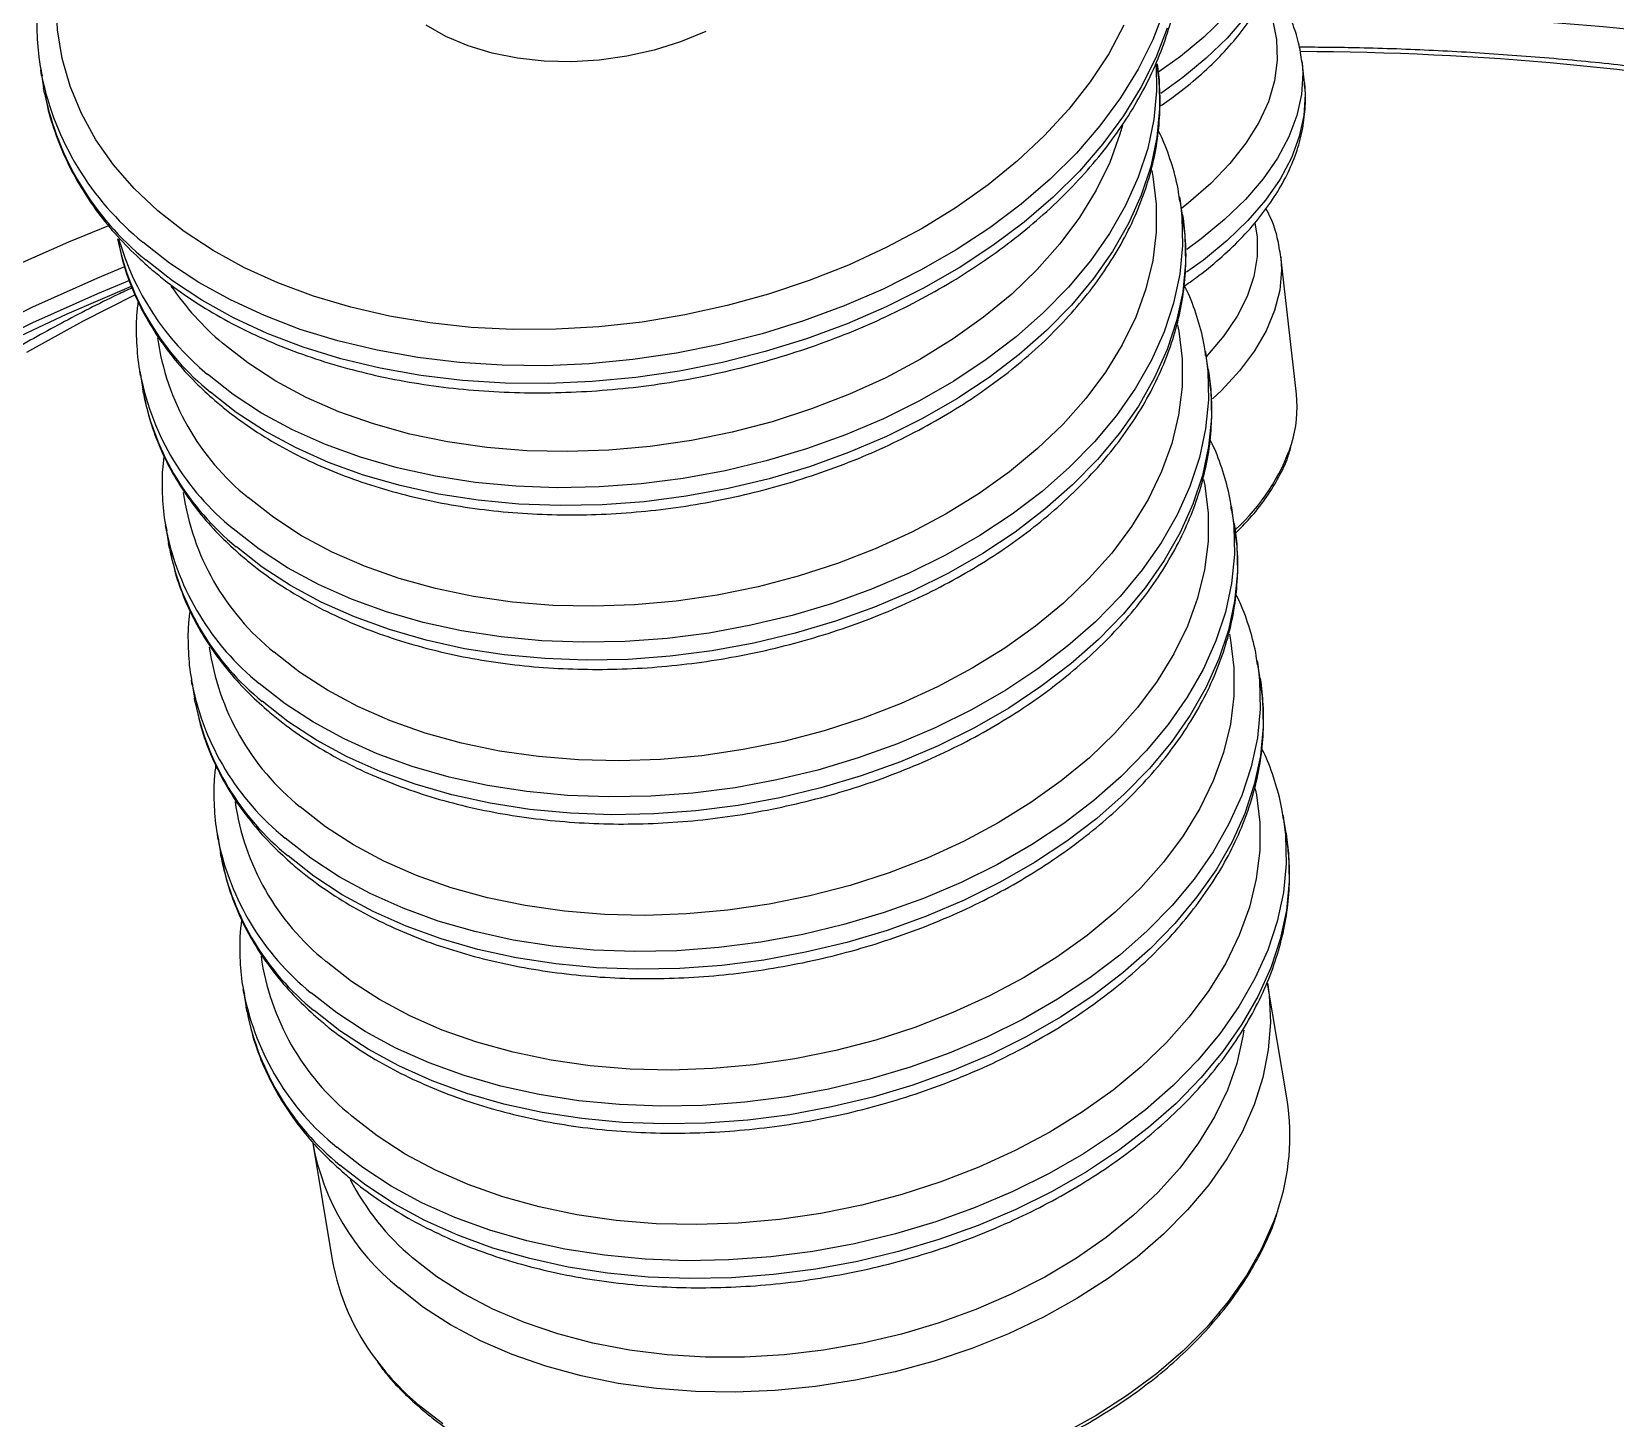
# Model space of a CAD drawing. Header units: millimetres. Extents: x 0 to 6631, y 0 to 4689.
# Drawn here: x 4432.2 to 4597, y 2154 to 2298.3 of the extents above; entities that cross this region are included whole.
import ezdxf

# ---------------------------------------------------------------- set-up
doc = ezdxf.new("R2010")
doc.units = ezdxf.units.MM
doc.header["$LTSCALE"] = 13
doc.layers.add('几何体', color=7, linetype='Continuous')

msp = doc.modelspace()

# ---------------------------------------------------------------- linework, layer by layer
at = {"layer": '几何体'}
for p, q in [((4564.65, 2293), (4564.4, 2295.19)), ((4433.12, 2294.35), (4433.43, 2292.49)), ((4433.22, 2293.77), (4433.12, 2294.35)), ((4433.53, 2291.91), (4433.43, 2292.49)), ((4551.96, 2279.26), (4551.65, 2281.11)), ((4551.65, 2281.11), (4551.71, 2280.72)), ((4551.96, 2279.26), (4552.02, 2278.87)), ((4563.82, 2260.58), (4562.19, 2274.92)), ((4554.65, 2263.16), (4554.34, 2265.02)), ((4554.34, 2265.02), (4554.4, 2264.63)), ((4554.65, 2263.16), (4554.72, 2262.78)), ((4443.43, 2262.99), (4443.74, 2261.13)), ((4443.51, 2262.51), (4443.43, 2262.99)), ((4443.82, 2260.65), (4443.74, 2261.13)), ((4557.35, 2247.07), (4557.04, 2248.93)), ((4557.04, 2248.93), (4557.1, 2248.54)), ((4446.12, 2246.9), (4446.43, 2245.04)), ((4446.21, 2246.42), (4446.12, 2246.9)), ((4557.35, 2247.07), (4557.41, 2246.68)), ((4446.52, 2244.56), (4446.43, 2245.04)), ((4560.04, 2230.98), (4559.73, 2232.84)), ((4559.73, 2232.84), (4559.79, 2232.45)), ((4448.81, 2230.81), (4449.13, 2228.95)), ((4448.9, 2230.32), (4448.81, 2230.81)), ((4560.04, 2230.98), (4560.1, 2230.59)), ((4449.21, 2228.47), (4449.13, 2228.95)), ((4562.74, 2214.89), (4562.43, 2216.74)), ((4562.43, 2216.74), (4562.49, 2216.36)), ((4451.51, 2214.71), (4451.82, 2212.86)), ((4451.6, 2214.23), (4451.51, 2214.71)), ((4562.74, 2214.89), (4562.8, 2214.5)), ((4451.91, 2212.38), (4451.82, 2212.86)), ((4562.84, 2187.11), (4560.8, 2199.26)), ((4560.8, 2199.26), (4560.83, 2199.08)), ((4454.2, 2198.62), (4454.52, 2196.77)), ((4454.29, 2198.14), (4454.2, 2198.62)), ((4454.6, 2196.28), (4454.52, 2196.77)), ((4461.43, 2182.62), (4463.47, 2170.47))]:
    msp.add_line(p, q, dxfattribs=at)
at = {"layer": '几何体', "flags": 128}
for points in [[(4445.31, 2279.67), (4442.86, 2281.99), (4440.71, 2284.46), (4438.87, 2287.07), (4437.36, 2289.8), (4436.19, 2292.63), (4435.36, 2295.54), (4434.88, 2298.52), (4434.74, 2301.55), (4434.96, 2304.6), (4435.53, 2307.67), (4436.45, 2310.73), (4437.71, 2313.77), (4439.3, 2316.76), (4441.21, 2319.68), (4443.44, 2322.52), (4445.97, 2325.27), (4448.77, 2327.89), (4451.85, 2330.39), (4455.17, 2332.73), (4458.71, 2334.92), (4462.46, 2336.92), (4464.36, 2337.84)], [(4562.25, 2314.15), (4562.32, 2312.97), (4562.19, 2310.78), (4561.71, 2308.57), (4560.88, 2306.36), (4559.7, 2304.16), (4558.19, 2301.98), (4556.35, 2299.84), (4554.19, 2297.75), (4551.74, 2295.73), (4549.51, 2294.14)], [(4562.49, 2311.99), (4562.57, 2310.78), (4562.44, 2308.59), (4561.96, 2306.38), (4561.13, 2304.17), (4559.95, 2301.96), (4558.44, 2299.79), (4556.6, 2297.65), (4554.44, 2295.56), (4551.98, 2293.54), (4549.69, 2291.9)], [(4560.45, 2301.83), (4560.55, 2301.63), (4561.33, 2299.59), (4561.75, 2297.5), (4561.82, 2295.36), (4561.54, 2293.2), (4560.9, 2291.03), (4559.9, 2288.86), (4558.57, 2286.71), (4556.9, 2284.59), (4554.91, 2282.52), (4552.6, 2280.51), (4551.85, 2279.91)], [(4550.06, 2300.56), (4548.88, 2297.46), (4547.36, 2294.41), (4545.52, 2291.42), (4543.37, 2288.5), (4540.92, 2285.67), (4538.18, 2282.95), (4535.17, 2280.36), (4531.91, 2277.91), (4528.42, 2275.61), (4524.71, 2273.48), (4520.81, 2271.53), (4516.74, 2269.77), (4512.53, 2268.21), (4508.2, 2266.87), (4503.78, 2265.75), (4499.29, 2264.85), (4494.75, 2264.18), (4490.2, 2263.74), (4485.66, 2263.55), (4481.16, 2263.59), (4476.72, 2263.87), (4472.38, 2264.39), (4468.15, 2265.15), (4464.06, 2266.13), (4460.14, 2267.33), (4456.4, 2268.76), (4452.87, 2270.39), (4449.58, 2272.21), (4446.53, 2274.23), (4443.75, 2276.42)], [(4550.37, 2298.7), (4549.19, 2295.61), (4547.67, 2292.56), (4545.83, 2289.56), (4543.68, 2286.64), (4541.23, 2283.81), (4538.49, 2281.1), (4535.48, 2278.5), (4532.22, 2276.05), (4528.73, 2273.75), (4525.02, 2271.62), (4521.12, 2269.67), (4517.06, 2267.91), (4512.84, 2266.36), (4508.51, 2265.01), (4504.09, 2263.89), (4499.6, 2262.99), (4495.06, 2262.32), (4490.51, 2261.89), (4485.97, 2261.69), (4481.47, 2261.74), (4477.04, 2262.02), (4472.69, 2262.54), (4468.46, 2263.29), (4464.37, 2264.27), (4460.45, 2265.48), (4456.71, 2266.9), (4453.18, 2268.53), (4449.89, 2270.36), (4446.84, 2272.37), (4444.06, 2274.57)], [(4545.87, 2298.99), (4544.28, 2296.01), (4542.36, 2293.08), (4540.13, 2290.24), (4537.61, 2287.5), (4534.8, 2284.87), (4531.73, 2282.37), (4528.41, 2280.03), (4524.87, 2277.84), (4521.12, 2275.84), (4517.19, 2274.02), (4513.1, 2272.4), (4508.88, 2270.99), (4504.56, 2269.8), (4500.16, 2268.83), (4495.71, 2268.09), (4491.23, 2267.6), (4486.76, 2267.34), (4482.31, 2267.32), (4477.93, 2267.54), (4473.63, 2268), (4469.44, 2268.7), (4465.39, 2269.63), (4461.51, 2270.78), (4457.81, 2272.16), (4454.32, 2273.75), (4451.06, 2275.54), (4448.05, 2277.52), (4445.31, 2279.67), (4445.31, 2279.67)], [(4502.35, 2298.34), (4499.73, 2297.27), (4496.98, 2296.41), (4494.14, 2295.77), (4491.26, 2295.36), (4488.37, 2295.18), (4485.52, 2295.25), (4482.75, 2295.55), (4480.1, 2296.09), (4477.6, 2296.85), (4475.3, 2297.83), (4473.23, 2299.01)], [(4549.23, 2294.87), (4549.27, 2292.16), (4548.98, 2289.16), (4548.34, 2286.16), (4547.35, 2283.17), (4546.03, 2280.21), (4544.36, 2277.3), (4542.38, 2274.46), (4540.09, 2271.72), (4537.51, 2269.07), (4534.65, 2266.56), (4531.53, 2264.18), (4528.17, 2261.95), (4524.6, 2259.9), (4520.84, 2258.03), (4516.9, 2256.36), (4512.82, 2254.89), (4508.63, 2253.64), (4504.35, 2252.61), (4500, 2251.81), (4495.62, 2251.25), (4491.24, 2250.92), (4486.88, 2250.84), (4482.57, 2251), (4478.34, 2251.4), (4474.22, 2252.04), (4470.23, 2252.91), (4466.4, 2254.01), (4462.76, 2255.34), (4459.32, 2256.87), (4456.12, 2258.61), (4453.16, 2260.54), (4450.48, 2262.65)], [(4549.33, 2294.96), (4549.52, 2293.28), (4549.58, 2290.3), (4549.29, 2287.31), (4548.65, 2284.3), (4547.66, 2281.31), (4546.34, 2278.35), (4544.68, 2275.44), (4542.69, 2272.61), (4540.4, 2269.86), (4537.82, 2267.22), (4534.96, 2264.7), (4531.84, 2262.32), (4528.49, 2260.1), (4524.91, 2258.05), (4521.15, 2256.18), (4517.21, 2254.5), (4513.14, 2253.03), (4508.94, 2251.78), (4504.66, 2250.75), (4500.31, 2249.95), (4495.94, 2249.39), (4491.55, 2249.07), (4487.19, 2248.98), (4482.88, 2249.14), (4478.65, 2249.54), (4474.53, 2250.18), (4470.54, 2251.06), (4466.72, 2252.16), (4463.07, 2253.48), (4459.64, 2255.02), (4456.43, 2256.75), (4453.48, 2258.68), (4450.79, 2260.79)], [(4564.41, 2295.15), (4564.48, 2293.98), (4564.35, 2291.79), (4563.87, 2289.58), (4563.04, 2287.37), (4561.86, 2285.16), (4560.35, 2282.99), (4558.51, 2280.85), (4556.35, 2278.76), (4553.9, 2276.74), (4552.4, 2275.65)], [(4564.65, 2293), (4564.73, 2291.79), (4564.6, 2289.6), (4564.12, 2287.39), (4563.29, 2285.18), (4562.11, 2282.97), (4560.6, 2280.79), (4558.76, 2278.66), (4556.6, 2276.57), (4554.14, 2274.55), (4552.37, 2273.27)], [(4545.72, 2288.59), (4545.45, 2287.64), (4544.39, 2284.71), (4542.99, 2281.81), (4541.25, 2278.98), (4539.2, 2276.22), (4536.84, 2273.56), (4534.19, 2271.01), (4531.26, 2268.6), (4528.09, 2266.33), (4524.69, 2264.23), (4521.08, 2262.3), (4517.29, 2260.57), (4513.35, 2259.04), (4509.27, 2257.72), (4505.1, 2256.63), (4500.85, 2255.76), (4496.56, 2255.13), (4492.25, 2254.74), (4487.96, 2254.6), (4483.71, 2254.69), (4479.54, 2255.03), (4475.47, 2255.62), (4471.53, 2256.43), (4467.75, 2257.48), (4464.15, 2258.76), (4460.75, 2260.25), (4457.59, 2261.94), (4454.68, 2263.83), (4452.04, 2265.9)], [(4548.76, 2283.87), (4548.88, 2283.25), (4549.23, 2280.36), (4549.23, 2277.44), (4548.86, 2274.49), (4548.15, 2271.54), (4547.09, 2268.61), (4545.68, 2265.72), (4543.95, 2262.89), (4541.89, 2260.13), (4539.53, 2257.47), (4536.88, 2254.92), (4533.96, 2252.51), (4530.79, 2250.24), (4527.38, 2248.14), (4523.78, 2246.21), (4519.99, 2244.48), (4516.04, 2242.95), (4511.97, 2241.63), (4507.79, 2240.53), (4503.54, 2239.67), (4499.25, 2239.04), (4494.94, 2238.65), (4490.65, 2238.5), (4486.41, 2238.6), (4482.24, 2238.94), (4478.17, 2239.52), (4474.22, 2240.34), (4470.44, 2241.39), (4466.84, 2242.67), (4463.45, 2244.15), (4460.28, 2245.85), (4457.37, 2247.74), (4454.73, 2249.81)], [(4551.71, 2280.72), (4551.9, 2279.04), (4551.97, 2276.07), (4551.68, 2273.07), (4551.04, 2270.07), (4550.05, 2267.08), (4548.72, 2264.12), (4547.06, 2261.21), (4545.08, 2258.37), (4542.79, 2255.62), (4540.2, 2252.98), (4537.34, 2250.46), (4534.23, 2248.09), (4530.87, 2245.86), (4527.3, 2243.81), (4523.53, 2241.94), (4519.6, 2240.27), (4515.52, 2238.8), (4511.33, 2237.54), (4507.04, 2236.52), (4502.7, 2235.72), (4498.32, 2235.15), (4493.94, 2234.83), (4489.58, 2234.75), (4485.27, 2234.91), (4481.04, 2235.31), (4476.92, 2235.95), (4472.93, 2236.82), (4469.1, 2237.92), (4465.46, 2239.24), (4462.02, 2240.78), (4458.81, 2242.52), (4455.86, 2244.45), (4453.17, 2246.56)], [(4440.19, 2278.12), (4436.02, 2276.4), (4429.11, 2273.35)], [(4552.02, 2278.87), (4552.22, 2277.18), (4552.28, 2274.21), (4551.99, 2271.21), (4551.35, 2268.21), (4550.36, 2265.22), (4549.03, 2262.26), (4547.37, 2259.35), (4545.39, 2256.52), (4543.1, 2253.77), (4540.51, 2251.13), (4537.65, 2248.61), (4534.54, 2246.23), (4531.18, 2244.01), (4527.61, 2241.95), (4523.84, 2240.08), (4519.91, 2238.41), (4515.83, 2236.94), (4511.64, 2235.69), (4507.35, 2234.66), (4503.01, 2233.86), (4498.63, 2233.3), (4494.25, 2232.97), (4489.89, 2232.89), (4485.58, 2233.05), (4481.35, 2233.45), (4477.23, 2234.09), (4473.24, 2234.96), (4469.41, 2236.07), (4465.77, 2237.39), (4462.33, 2238.92), (4459.12, 2240.66), (4456.17, 2242.59), (4453.49, 2244.7)], [(4559.5, 2278.38), (4559.72, 2276.95), (4559.74, 2274.91), (4559.4, 2272.84), (4558.7, 2270.76), (4557.66, 2268.69), (4556.28, 2266.64), (4554.58, 2264.64), (4554.43, 2264.48)], [(4562.19, 2274.87), (4562.27, 2273.49), (4562.08, 2271.4), (4561.55, 2269.29), (4560.67, 2267.17), (4559.45, 2265.08), (4557.89, 2263.01), (4556.02, 2260.98), (4555.09, 2260.1)], [(4441.86, 2273.85), (4439.05, 2272.67), (4432.28, 2269.64), (4425.73, 2266.46)], [(4442.35, 2272.42), (4439.05, 2271.03), (4432.28, 2268.01), (4425.73, 2264.82)], [(4442.53, 2271.78), (4435.84, 2268.9), (4429.21, 2265.79)], [(4442.9, 2270.9), (4437.49, 2268.15), (4431.65, 2264.92)], [(4551.45, 2267.78), (4551.58, 2267.15), (4551.93, 2264.27), (4551.92, 2261.35), (4551.56, 2258.4), (4550.84, 2255.45), (4549.78, 2252.52), (4548.38, 2249.63), (4546.64, 2246.8), (4544.59, 2244.04), (4542.22, 2241.38), (4539.57, 2238.83), (4536.65, 2236.42), (4533.48, 2234.15), (4530.08, 2232.05), (4526.47, 2230.12), (4522.68, 2228.39), (4518.74, 2226.86), (4514.66, 2225.54), (4510.48, 2224.44), (4506.24, 2223.58), (4501.95, 2222.95), (4497.64, 2222.56), (4493.35, 2222.41), (4489.1, 2222.51), (4484.93, 2222.85), (4480.86, 2223.43), (4476.92, 2224.25), (4473.14, 2225.3), (4469.53, 2226.57), (4466.14, 2228.06), (4462.98, 2229.76), (4460.07, 2231.65), (4457.43, 2233.71)], [(4554.4, 2264.63), (4554.6, 2262.95), (4554.66, 2259.98), (4554.37, 2256.98), (4553.73, 2253.98), (4552.74, 2250.98), (4551.41, 2248.03), (4549.75, 2245.12), (4547.77, 2242.28), (4545.48, 2239.53), (4542.9, 2236.89), (4540.04, 2234.37), (4536.92, 2231.99), (4533.56, 2229.77), (4529.99, 2227.72), (4526.23, 2225.85), (4522.29, 2224.17), (4518.21, 2222.71), (4514.02, 2221.45), (4509.74, 2220.42), (4505.39, 2219.62), (4501.01, 2219.06), (4496.63, 2218.74), (4492.27, 2218.66), (4487.96, 2218.82), (4483.73, 2219.22), (4479.61, 2219.86), (4475.62, 2220.73), (4471.79, 2221.83), (4468.15, 2223.15), (4464.71, 2224.69), (4461.51, 2226.43), (4458.55, 2228.36), (4455.87, 2230.47)], [(4554.72, 2262.78), (4554.91, 2261.09), (4554.97, 2258.12), (4554.68, 2255.12), (4554.04, 2252.12), (4553.05, 2249.13), (4551.73, 2246.17), (4550.07, 2243.26), (4548.08, 2240.42), (4545.79, 2237.68), (4543.21, 2235.03), (4540.35, 2232.52), (4537.23, 2230.14), (4533.87, 2227.91), (4530.3, 2225.86), (4526.54, 2223.99), (4522.6, 2222.32), (4518.52, 2220.85), (4514.33, 2219.6), (4510.05, 2218.57), (4505.7, 2217.77), (4501.32, 2217.21), (4496.94, 2216.88), (4492.58, 2216.8), (4488.27, 2216.96), (4484.04, 2217.36), (4479.92, 2218), (4475.93, 2218.87), (4472.11, 2219.97), (4468.46, 2221.3), (4465.02, 2222.83), (4461.82, 2224.57), (4458.86, 2226.5), (4456.18, 2228.61)], [(4554.15, 2251.69), (4554.27, 2251.06), (4554.62, 2248.18), (4554.62, 2245.26), (4554.25, 2242.31), (4553.54, 2239.36), (4552.48, 2236.43), (4551.07, 2233.54), (4549.34, 2230.7), (4547.28, 2227.95), (4544.92, 2225.29), (4542.27, 2222.74), (4539.35, 2220.32), (4536.18, 2218.06), (4532.77, 2215.95), (4529.17, 2214.03), (4525.38, 2212.29), (4521.43, 2210.76), (4517.36, 2209.45), (4513.18, 2208.35), (4508.93, 2207.49), (4504.64, 2206.86), (4500.33, 2206.47), (4496.04, 2206.32), (4491.8, 2206.42), (4487.63, 2206.76), (4483.55, 2207.34), (4479.61, 2208.16), (4475.83, 2209.21), (4472.23, 2210.48), (4468.84, 2211.97), (4465.67, 2213.67), (4462.76, 2215.55), (4460.12, 2217.62)], [(4557.1, 2248.54), (4557.29, 2246.86), (4557.36, 2243.88), (4557.07, 2240.89), (4556.43, 2237.88), (4555.44, 2234.89), (4554.11, 2231.93), (4552.45, 2229.03), (4550.47, 2226.19), (4548.18, 2223.44), (4545.59, 2220.8), (4542.73, 2218.28), (4539.61, 2215.9), (4536.26, 2213.68), (4532.69, 2211.63), (4528.92, 2209.76), (4524.99, 2208.08), (4520.91, 2206.61), (4516.71, 2205.36), (4512.43, 2204.33), (4508.09, 2203.53), (4503.71, 2202.97), (4499.32, 2202.65), (4494.96, 2202.56), (4490.66, 2202.72), (4486.43, 2203.12), (4482.31, 2203.76), (4478.32, 2204.64), (4474.49, 2205.74), (4470.84, 2207.06), (4467.41, 2208.6), (4464.2, 2210.34), (4461.25, 2212.27), (4458.56, 2214.37)], [(4557.41, 2246.68), (4557.61, 2245), (4557.67, 2242.03), (4557.38, 2239.03), (4556.74, 2236.03), (4555.75, 2233.04), (4554.42, 2230.08), (4552.76, 2227.17), (4550.78, 2224.33), (4548.49, 2221.58), (4545.9, 2218.94), (4543.04, 2216.42), (4539.93, 2214.05), (4536.57, 2211.82), (4533, 2209.77), (4529.23, 2207.9), (4525.3, 2206.23), (4521.22, 2204.76), (4517.03, 2203.5), (4512.74, 2202.48), (4508.4, 2201.68), (4504.02, 2201.11), (4499.64, 2200.79), (4495.28, 2200.71), (4490.97, 2200.87), (4486.74, 2201.27), (4482.62, 2201.91), (4478.63, 2202.78), (4474.8, 2203.88), (4471.16, 2205.2), (4467.72, 2206.74), (4464.51, 2208.48), (4461.56, 2210.41), (4458.87, 2212.52)], [(4556.84, 2235.6), (4556.97, 2234.97), (4557.32, 2232.09), (4557.31, 2229.16), (4556.95, 2226.22), (4556.23, 2223.27), (4555.17, 2220.34), (4553.77, 2217.45), (4552.03, 2214.61), (4549.97, 2211.85), (4547.61, 2209.19), (4544.96, 2206.65), (4542.04, 2204.23), (4538.87, 2201.97), (4535.47, 2199.86), (4531.86, 2197.94), (4528.07, 2196.2), (4524.12, 2194.67), (4520.05, 2193.35), (4515.87, 2192.26), (4511.63, 2191.39), (4507.33, 2190.76), (4503.03, 2190.38), (4498.74, 2190.23), (4494.49, 2190.33), (4490.32, 2190.67), (4486.25, 2191.25), (4482.31, 2192.07), (4478.53, 2193.12), (4474.92, 2194.39), (4471.53, 2195.88), (4468.37, 2197.57), (4465.46, 2199.46), (4462.82, 2201.53)], [(4559.79, 2232.45), (4559.99, 2230.76), (4560.05, 2227.79), (4559.76, 2224.8), (4559.12, 2221.79), (4558.13, 2218.8), (4556.8, 2215.84), (4555.14, 2212.93), (4553.16, 2210.1), (4550.87, 2207.35), (4548.29, 2204.71), (4545.43, 2202.19), (4542.31, 2199.81), (4538.95, 2197.59), (4535.38, 2195.53), (4531.61, 2193.66), (4527.68, 2191.99), (4523.6, 2190.52), (4519.41, 2189.27), (4515.13, 2188.24), (4510.78, 2187.44), (4506.4, 2186.88), (4502.02, 2186.55), (4497.66, 2186.47), (4493.35, 2186.63), (4489.12, 2187.03), (4485, 2187.67), (4481.01, 2188.54), (4477.18, 2189.65), (4473.54, 2190.97), (4470.1, 2192.51), (4466.9, 2194.24), (4463.94, 2196.17), (4461.26, 2198.28)], [(4560.1, 2230.59), (4560.3, 2228.91), (4560.36, 2225.94), (4560.07, 2222.94), (4559.43, 2219.94), (4558.44, 2216.94), (4557.12, 2213.98), (4555.45, 2211.08), (4553.47, 2208.24), (4551.18, 2205.49), (4548.6, 2202.85), (4545.74, 2200.33), (4542.62, 2197.95), (4539.26, 2195.73), (4535.69, 2193.68), (4531.93, 2191.81), (4527.99, 2190.13), (4523.91, 2188.66), (4519.72, 2187.41), (4515.44, 2186.38), (4511.09, 2185.58), (4506.71, 2185.02), (4502.33, 2184.7), (4497.97, 2184.62), (4493.66, 2184.78), (4489.43, 2185.18), (4485.31, 2185.82), (4481.32, 2186.69), (4477.49, 2187.79), (4473.85, 2189.11), (4470.41, 2190.65), (4467.21, 2192.39), (4464.25, 2194.32), (4461.57, 2196.43)], [(4559.54, 2219.51), (4559.66, 2218.88), (4560.01, 2216), (4560.01, 2213.07), (4559.64, 2210.13), (4558.93, 2207.18), (4557.86, 2204.25), (4556.46, 2201.35), (4554.72, 2198.52), (4552.67, 2195.76), (4550.31, 2193.1), (4547.66, 2190.56), (4544.74, 2188.14), (4541.57, 2185.87), (4538.16, 2183.77), (4534.56, 2181.84), (4530.77, 2180.11), (4526.82, 2178.58), (4522.74, 2177.26), (4518.57, 2176.17), (4514.32, 2175.3), (4510.03, 2174.67), (4505.72, 2174.28), (4501.43, 2174.14), (4497.19, 2174.23), (4493.01, 2174.58), (4488.94, 2175.16), (4485, 2175.98), (4481.22, 2177.02), (4477.62, 2178.3), (4474.22, 2179.79), (4471.06, 2181.48), (4468.15, 2183.37), (4465.51, 2185.44)], [(4562.49, 2216.36), (4562.68, 2214.67), (4562.75, 2211.7), (4562.46, 2208.7), (4561.82, 2205.7), (4560.83, 2202.71), (4559.5, 2199.75), (4557.84, 2196.84), (4555.86, 2194.01), (4553.57, 2191.26), (4550.98, 2188.61), (4548.12, 2186.1), (4545, 2183.72), (4541.65, 2181.5), (4538.08, 2179.44), (4534.31, 2177.57), (4530.38, 2175.9), (4526.3, 2174.43), (4522.1, 2173.18), (4517.82, 2172.15), (4513.48, 2171.35), (4509.1, 2170.79), (4504.71, 2170.46), (4500.35, 2170.38), (4496.05, 2170.54), (4491.82, 2170.94), (4487.69, 2171.58), (4483.71, 2172.45), (4479.88, 2173.55), (4476.23, 2174.88), (4472.8, 2176.41), (4469.59, 2178.15), (4466.64, 2180.08), (4463.95, 2182.19)], [(4562.8, 2214.5), (4562.99, 2212.82), (4563.06, 2209.84), (4562.77, 2206.85), (4562.13, 2203.84), (4561.14, 2200.85), (4559.81, 2197.89), (4558.15, 2194.99), (4556.17, 2192.15), (4553.88, 2189.4), (4551.29, 2186.76), (4548.43, 2184.24), (4545.31, 2181.86), (4541.96, 2179.64), (4538.39, 2177.59), (4534.62, 2175.72), (4530.69, 2174.04), (4526.61, 2172.57), (4522.42, 2171.32), (4518.13, 2170.29), (4513.79, 2169.49), (4509.41, 2168.93), (4505.03, 2168.61), (4500.67, 2168.52), (4496.36, 2168.68), (4492.13, 2169.08), (4488.01, 2169.72), (4484.02, 2170.6), (4480.19, 2171.7), (4476.54, 2173.02), (4473.11, 2174.56), (4469.9, 2176.3), (4466.95, 2178.23), (4464.26, 2180.33)], [(4560.83, 2199.08), (4560.98, 2198.01), (4561.11, 2195.18), (4560.89, 2192.32), (4560.33, 2189.45), (4559.42, 2186.59), (4558.17, 2183.77), (4556.59, 2180.99), (4554.69, 2178.28), (4552.49, 2175.66), (4549.99, 2173.15), (4547.23, 2170.76), (4544.21, 2168.52), (4540.95, 2166.43), (4537.49, 2164.51), (4533.85, 2162.78), (4530.04, 2161.25), (4526.1, 2159.93), (4522.06, 2158.82), (4517.94, 2157.94), (4513.77, 2157.29), (4509.58, 2156.87), (4505.41, 2156.7), (4501.27, 2156.76), (4497.2, 2157.06), (4493.23, 2157.61), (4489.39, 2158.38), (4485.7, 2159.39), (4482.19, 2160.61), (4478.88, 2162.05), (4475.79, 2163.69), (4472.95, 2165.52), (4470.39, 2167.54)], [(4558.34, 2194.36), (4558.25, 2193.74), (4557.61, 2190.92), (4556.63, 2188.12), (4555.3, 2185.36), (4553.64, 2182.65), (4551.67, 2180.02), (4549.4, 2177.49), (4546.83, 2175.07), (4544.01, 2172.78), (4540.93, 2170.65), (4537.63, 2168.68), (4534.13, 2166.89), (4530.46, 2165.3), (4526.65, 2163.91), (4522.71, 2162.73), (4518.69, 2161.78), (4514.61, 2161.07), (4510.5, 2160.59), (4506.39, 2160.35), (4502.32, 2160.35), (4498.31, 2160.59), (4494.39, 2161.08), (4490.59, 2161.8), (4486.94, 2162.75), (4483.46, 2163.93), (4480.19, 2165.32), (4477.15, 2166.92), (4474.35, 2168.71), (4471.82, 2170.69)], [(4561.84, 2175.52), (4561.45, 2174.44), (4560.2, 2171.62), (4558.62, 2168.84), (4556.73, 2166.13), (4554.52, 2163.51), (4552.03, 2161), (4549.26, 2158.61), (4546.24, 2156.37), (4542.99, 2154.28), (4539.53, 2152.36)], [(4474.99, 2153.38), (4472.42, 2155.39)]]:
    msp.add_lwpolyline(points, dxfattribs=at)
at = {"layer": '几何体'}
for centre, radius, start, end in [((4562.95, 1936.56), 363.73, 81.2813, 90.0047), ((4563.13, 1985.33), 310.92, 79.5554, 89.8004), ((4462.77, 2299.84), 30.17, 191.6161, 230.9186), ((4463.08, 2297.99), 30.17, 191.6161, 230.9186), ((4468.14, 2282.2), 27.56, 191.433, 230.9894), ((4468.59, 2284.59), 28.45, 195.9588, 230.4745), ((4471.68, 2288.95), 30.29, 214.3879, 229.5639), ((4471.13, 2270.14), 26.12, 188.1521, 231.1206), ((4470.52, 2267.97), 27.56, 191.433, 230.9894), ((4470.83, 2266.11), 27.56, 191.433, 230.9894), ((4551.01, 2259.19), 12.88, 342.7254, 6.197), ((4542.97, 2262.36), 21.51, 312.4565, 341.0405), ((4473.82, 2254.05), 26.12, 188.1521, 231.1206), ((4473.21, 2251.88), 27.56, 191.433, 230.9894), ((4473.53, 2250.02), 27.56, 191.433, 230.9894), ((4476.52, 2237.96), 26.12, 188.1521, 231.1206), ((4475.91, 2235.79), 27.56, 191.433, 230.9894), ((4476.22, 2233.93), 27.56, 191.433, 230.9894), ((4479.21, 2221.87), 26.12, 188.1521, 231.1206), ((4478.6, 2219.69), 27.56, 191.433, 230.9894), ((4478.91, 2217.84), 27.56, 191.433, 230.9894), ((4481.91, 2205.77), 26.12, 188.1521, 231.1206), ((4481.3, 2203.6), 27.56, 191.433, 230.9894), ((4481.61, 2201.75), 27.56, 191.433, 230.9894), ((4539.11, 2183.32), 24.03, 341.0527, 9.081), ((4486.2, 2187.12), 25.17, 190.338, 231.0748), ((4488.89, 2190.94), 26.48, 207.2191, 229.8932), ((4486.86, 2174.5), 23.73, 189.7669, 217.5946), ((4491.54, 2177.78), 29.44, 217.0885, 229.5072)]:
    msp.add_arc(centre, radius, start, end, dxfattribs=at)
for points, knots in [([(4464.5, 2338.4), (4463.28, 2337.83), (4460.8, 2336.67), (4457.26, 2334.7), (4453.83, 2332.55), (4450.61, 2330.25), (4447.61, 2327.8), (4444.84, 2325.23), (4442.32, 2322.53), (4440.07, 2319.74), (4438.1, 2316.85), (4436.42, 2313.89), (4435.04, 2310.88), (4433.98, 2307.84), (4433.23, 2304.77), (4432.79, 2301.71), (4432.68, 2298.66), (4432.83, 2296), (4433.14, 2294.38), (4433.26, 2293.74)], [0, 0, 0, 0, 0.05816, 0.118806, 0.179484, 0.240191, 0.300921, 0.36166, 0.422384, 0.483062, 0.543655, 0.604114, 0.664387, 0.724422, 0.784182, 0.843651, 0.902842, 0.961805, 1, 1, 1, 1]), ([(4444.53, 2273.69), (4445, 2273.3), (4446.34, 2272.17), (4448.74, 2270.45), (4451.79, 2268.57), (4455.06, 2266.88), (4458.53, 2265.38), (4462.18, 2264.08), (4465.99, 2262.98), (4469.94, 2262.09), (4474.01, 2261.42), (4478.17, 2260.96), (4482.41, 2260.72), (4486.7, 2260.71), (4491.01, 2260.91), (4495.34, 2261.32), (4499.65, 2261.96), (4503.92, 2262.8), (4508.13, 2263.85), (4512.26, 2265.11), (4516.29, 2266.56), (4520.19, 2268.2), (4523.95, 2270.03), (4527.55, 2272.02), (4530.96, 2274.18), (4534.17, 2276.49), (4537.16, 2278.95), (4539.91, 2281.53), (4542.41, 2284.23), (4544.65, 2287.03), (4546.6, 2289.92), (4548.27, 2292.88), (4549.63, 2295.9), (4550.68, 2298.94), (4551.41, 2302.01), (4551.83, 2305.07), (4551.91, 2308.12), (4551.8, 2310.41), (4551.56, 2311.67), (4551.51, 2311.94)], [0, 0, 0, 0, 0.014997, 0.042832, 0.070717, 0.098663, 0.12665, 0.154661, 0.182684, 0.210708, 0.238727, 0.266739, 0.294743, 0.322739, 0.35073, 0.378716, 0.406701, 0.434686, 0.462675, 0.490669, 0.518672, 0.546685, 0.574711, 0.602751, 0.630805, 0.658873, 0.686951, 0.715033, 0.743107, 0.771159, 0.79917, 0.827119, 0.854979, 0.882729, 0.910351, 0.937838, 0.965198, 0.992454, 1, 1, 1, 1]), ([(4549.6, 2290.55), (4550.25, 2291), (4551.8, 2292.08), (4553.97, 2293.9), (4556.14, 2295.99), (4558.01, 2298.15), (4559.58, 2300.37), (4560.84, 2302.65), (4561.77, 2304.95), (4562.37, 2307.25), (4562.61, 2309.53), (4562.63, 2311.11), (4562.49, 2311.89), (4562.48, 2311.95)], [0, 0, 0, 0, 0.075035, 0.179454, 0.284025, 0.388523, 0.492615, 0.595851, 0.697722, 0.797838, 0.896113, 0.992862, 1, 1, 1, 1]), ([(4564.4, 2295.15), (4564.3, 2295.82), (4564.09, 2297.23), (4563.41, 2299.31), (4562.4, 2301.36), (4561.6, 2302.71), (4561.07, 2303.34), (4561.07, 2303.35)], [0, 0, 0, 0, 0.233684, 0.485744, 0.739152, 0.995744, 1, 1, 1, 1]), ([(4619.2, 2291.66), (4618.17, 2291.85), (4614.69, 2292.51), (4608.65, 2293.44), (4601.1, 2294.45), (4593.48, 2295.28), (4585.81, 2295.92), (4578.1, 2296.38), (4570.87, 2296.65), (4566.21, 2296.69), (4564.13, 2296.7)], [0, 0, 0, 0, 0.057789, 0.196268, 0.334722, 0.473153, 0.611567, 0.749968, 0.888359, 1, 1, 1, 1]), ([(4451.26, 2259.92), (4451.71, 2259.54), (4452.99, 2258.46), (4455.31, 2256.81), (4458.25, 2255.03), (4461.42, 2253.43), (4464.78, 2252.03), (4468.31, 2250.82), (4472, 2249.83), (4475.83, 2249.04), (4479.76, 2248.47), (4483.78, 2248.12), (4487.86, 2247.99), (4491.98, 2248.07), (4496.12, 2248.38), (4500.26, 2248.9), (4504.37, 2249.64), (4508.42, 2250.59), (4512.4, 2251.74), (4516.28, 2253.09), (4520.04, 2254.63), (4523.66, 2256.36), (4527.12, 2258.26), (4530.39, 2260.32), (4533.47, 2262.54), (4536.32, 2264.9), (4538.94, 2267.39), (4541.3, 2270), (4543.4, 2272.7), (4545.21, 2275.49), (4546.72, 2278.35), (4547.93, 2281.26), (4548.83, 2284.2), (4549.41, 2287.15), (4549.65, 2290.08), (4549.63, 2292.68), (4549.39, 2294.28), (4549.3, 2294.93)], [0, 0, 0, 0, 0.0157274, 0.0448498, 0.0740312, 0.1032839, 0.1325836, 0.1619102, 0.1912487, 0.2205862, 0.2499174, 0.2792398, 0.3085531, 0.3378582, 0.3671574, 0.3964534, 0.4257493, 0.4550484, 0.4843532, 0.513667, 0.5429931, 0.572334, 0.6016917, 0.6310667, 0.6604581, 0.689862, 0.7192699, 0.7486671, 0.7780352, 0.80735, 0.8365829, 0.8657038, 0.8946858, 0.9235116, 0.9521796, 0.9807079, 1, 1, 1, 1]), ([(4552.18, 2271.86), (4552.68, 2272.21), (4554.09, 2273.2), (4556.13, 2274.91), (4558.3, 2276.99), (4560.17, 2279.16), (4561.74, 2281.38), (4563, 2283.65), (4563.93, 2285.95), (4564.53, 2288.26), (4564.77, 2290.54), (4564.79, 2292.11), (4564.65, 2292.9), (4564.64, 2292.96)], [0, 0, 0, 0, 0.059658, 0.165813, 0.272122, 0.378357, 0.48418, 0.589132, 0.692697, 0.794477, 0.894386, 0.992743, 1, 1, 1, 1]), ([(4433.57, 2291.88), (4433.63, 2291.54), (4433.84, 2290.2), (4434.54, 2287.95), (4435.65, 2285.13), (4437.08, 2282.41), (4438.8, 2279.8), (4440.8, 2277.3), (4442.74, 2275.28), (4444.05, 2274.11), (4444.53, 2273.69)], [0, 0, 0, 0, 0.050393, 0.194012, 0.337682, 0.481646, 0.626101, 0.77117, 0.916898, 1, 1, 1, 1]), ([(4551.68, 2280.69), (4551.64, 2281), (4551.49, 2282.26), (4550.9, 2284.41), (4550.18, 2286.57), (4549.59, 2287.75), (4549.43, 2288.05)], [0, 0, 0, 0, 0.120339, 0.494187, 0.86797, 1, 1, 1, 1]), ([(4562.19, 2274.86), (4562.09, 2275.53), (4561.88, 2276.91), (4561.33, 2278.6), (4560.82, 2279.58), (4560.65, 2279.92)], [0, 0, 0, 0, 0.386024, 0.790667, 1, 1, 1, 1]), ([(4453.95, 2243.83), (4454.4, 2243.45), (4455.69, 2242.37), (4458, 2240.72), (4460.95, 2238.94), (4464.11, 2237.34), (4467.47, 2235.94), (4471.01, 2234.73), (4474.7, 2233.74), (4478.52, 2232.95), (4482.45, 2232.38), (4486.47, 2232.03), (4490.55, 2231.9), (4494.68, 2231.98), (4498.82, 2232.29), (4502.95, 2232.81), (4507.06, 2233.55), (4511.11, 2234.5), (4515.09, 2235.65), (4518.97, 2237), (4522.73, 2238.54), (4526.35, 2240.27), (4529.81, 2242.17), (4533.09, 2244.23), (4536.16, 2246.45), (4539.02, 2248.81), (4541.63, 2251.3), (4544, 2253.9), (4546.09, 2256.61), (4547.9, 2259.4), (4549.42, 2262.26), (4550.62, 2265.17), (4551.52, 2268.11), (4552.1, 2271.05), (4552.35, 2273.99), (4552.33, 2276.59), (4552.09, 2278.19), (4551.99, 2278.83)], [0, 0, 0, 0, 0.015727, 0.04485, 0.074031, 0.103284, 0.132584, 0.16191, 0.191249, 0.220586, 0.249917, 0.27924, 0.308553, 0.337858, 0.367157, 0.396453, 0.425749, 0.455048, 0.484353, 0.513667, 0.542993, 0.572334, 0.601692, 0.631067, 0.660458, 0.689862, 0.71927, 0.748667, 0.778035, 0.80735, 0.836583, 0.865704, 0.894686, 0.923512, 0.95218, 0.980708, 1, 1, 1, 1]), ([(4441.16, 2276.71), (4441.31, 2275.97), (4441.64, 2274.29), (4442.53, 2271.75), (4443.75, 2269.1), (4445.28, 2266.54), (4447.09, 2264.1), (4449.08, 2261.88), (4450.56, 2260.54), (4451.26, 2259.92)], [0, 0, 0, 0, 0.117347, 0.266559, 0.415957, 0.565812, 0.716324, 0.867593, 1, 1, 1, 1]), ([(4442.63, 2271.65), (4442.13, 2271.42), (4439.6, 2270.24), (4435.21, 2267.97), (4431.45, 2265.86), (4429.57, 2264.8)], [0, 0, 0, 0, 0.109096, 0.553691, 1, 1, 1, 1]), ([(4554.37, 2264.6), (4554.34, 2264.91), (4554.19, 2266.17), (4553.59, 2268.32), (4552.89, 2270.44), (4552.32, 2271.58), (4552.18, 2271.86)], [0, 0, 0, 0, 0.122178, 0.50174, 0.881235, 1, 1, 1, 1]), ([(4443.26, 2270.28), (4443.2, 2269.8), (4443.02, 2268.36), (4443.08, 2265.95), (4443.24, 2263.82), (4443.5, 2262.68), (4443.54, 2262.48)], [0, 0, 0, 0, 0.180098, 0.551311, 0.921072, 1, 1, 1, 1]), ([(4456.65, 2227.73), (4457.1, 2227.36), (4458.38, 2226.28), (4460.7, 2224.63), (4463.64, 2222.85), (4466.81, 2221.25), (4470.17, 2219.85), (4473.7, 2218.64), (4477.39, 2217.64), (4481.22, 2216.86), (4485.15, 2216.29), (4489.17, 2215.94), (4493.25, 2215.8), (4497.37, 2215.89), (4501.51, 2216.2), (4505.65, 2216.72), (4509.75, 2217.46), (4513.81, 2218.41), (4517.79, 2219.56), (4521.67, 2220.91), (4525.43, 2222.45), (4529.05, 2224.17), (4532.51, 2226.07), (4535.78, 2228.14), (4538.86, 2230.36), (4541.71, 2232.72), (4544.33, 2235.21), (4546.69, 2237.81), (4548.79, 2240.52), (4550.6, 2243.31), (4552.11, 2246.17), (4553.32, 2249.08), (4554.21, 2252.01), (4554.8, 2254.96), (4555.04, 2257.9), (4555.02, 2260.5), (4554.78, 2262.1), (4554.69, 2262.74)], [0, 0, 0, 0, 0.015727, 0.04485, 0.074031, 0.103284, 0.132584, 0.16191, 0.191249, 0.220586, 0.249917, 0.27924, 0.308553, 0.337858, 0.367157, 0.396453, 0.425749, 0.455048, 0.484353, 0.513667, 0.542993, 0.572334, 0.601692, 0.631067, 0.660458, 0.689862, 0.71927, 0.748667, 0.778035, 0.80735, 0.836583, 0.865704, 0.894686, 0.923512, 0.95218, 0.980708, 1, 1, 1, 1]), ([(4443.85, 2260.62), (4444, 2259.88), (4444.34, 2258.2), (4445.23, 2255.66), (4446.45, 2253), (4447.97, 2250.45), (4449.79, 2248.01), (4451.77, 2245.79), (4453.26, 2244.45), (4453.95, 2243.83)], [0, 0, 0, 0, 0.117347, 0.266559, 0.415957, 0.565812, 0.716324, 0.867593, 1, 1, 1, 1]), ([(4557.07, 2248.51), (4557.03, 2248.81), (4556.88, 2250.07), (4556.29, 2252.23), (4555.57, 2254.38), (4554.98, 2255.56), (4554.82, 2255.87)], [0, 0, 0, 0, 0.120339, 0.494187, 0.86797, 1, 1, 1, 1]), ([(4557.45, 2246.09), (4557.98, 2246.62), (4559.14, 2247.79), (4560.61, 2249.67), (4561.9, 2251.72), (4562.79, 2253.52), (4563.12, 2254.65), (4563.25, 2255.07)], [0, 0, 0, 0, 0.184268, 0.410902, 0.637109, 0.862446, 1, 1, 1, 1]), ([(4445.96, 2254.19), (4445.9, 2253.71), (4445.72, 2252.27), (4445.77, 2249.86), (4445.93, 2247.72), (4446.19, 2246.59), (4446.24, 2246.39)], [0, 0, 0, 0, 0.1800979, 0.5513105, 0.9210723, 1, 1, 1, 1]), ([(4459.34, 2211.64), (4459.79, 2211.26), (4461.08, 2210.19), (4463.39, 2208.54), (4466.34, 2206.75), (4469.5, 2205.16), (4472.86, 2203.75), (4476.4, 2202.55), (4480.09, 2201.55), (4483.91, 2200.77), (4487.84, 2200.2), (4491.86, 2199.84), (4495.94, 2199.71), (4500.07, 2199.8), (4504.21, 2200.11), (4508.34, 2200.63), (4512.45, 2201.37), (4516.5, 2202.31), (4520.48, 2203.47), (4524.36, 2204.82), (4528.12, 2206.36), (4531.74, 2208.08), (4535.2, 2209.98), (4538.48, 2212.05), (4541.55, 2214.26), (4544.41, 2216.62), (4547.02, 2219.11), (4549.39, 2221.72), (4551.48, 2224.43), (4553.29, 2227.22), (4554.81, 2230.08), (4556.01, 2232.99), (4556.91, 2235.92), (4557.49, 2238.87), (4557.74, 2241.8), (4557.72, 2244.41), (4557.48, 2246.01), (4557.38, 2246.65)], [0, 0, 0, 0, 0.015727, 0.04485, 0.074031, 0.103284, 0.132584, 0.16191, 0.191249, 0.220586, 0.249917, 0.27924, 0.308553, 0.337858, 0.367157, 0.396453, 0.425749, 0.455048, 0.484353, 0.513667, 0.542993, 0.572334, 0.601692, 0.631067, 0.660458, 0.689862, 0.71927, 0.748667, 0.778035, 0.80735, 0.836583, 0.865704, 0.894686, 0.923512, 0.95218, 0.980708, 1, 1, 1, 1]), ([(4446.55, 2244.53), (4446.7, 2243.79), (4447.03, 2242.11), (4447.92, 2239.57), (4449.14, 2236.91), (4450.67, 2234.36), (4452.48, 2231.92), (4454.47, 2229.7), (4455.95, 2228.36), (4456.65, 2227.73)], [0, 0, 0, 0, 0.1173472, 0.2665594, 0.4159568, 0.5658124, 0.7163238, 0.8675927, 1, 1, 1, 1]), ([(4559.76, 2232.42), (4559.73, 2232.72), (4559.58, 2233.98), (4558.98, 2236.14), (4558.27, 2238.29), (4557.67, 2239.47), (4557.52, 2239.78)], [0, 0, 0, 0, 0.120339, 0.494187, 0.86797, 1, 1, 1, 1]), ([(4448.65, 2238.09), (4448.59, 2237.62), (4448.41, 2236.17), (4448.47, 2233.77), (4448.62, 2231.63), (4448.89, 2230.5), (4448.93, 2230.3)], [0, 0, 0, 0, 0.180098, 0.551311, 0.921072, 1, 1, 1, 1]), ([(4462.03, 2195.55), (4462.49, 2195.17), (4463.77, 2194.09), (4466.09, 2192.44), (4469.03, 2190.66), (4472.2, 2189.07), (4475.56, 2187.66), (4479.09, 2186.46), (4482.78, 2185.46), (4486.61, 2184.67), (4490.54, 2184.1), (4494.56, 2183.75), (4498.64, 2183.62), (4502.76, 2183.71), (4506.9, 2184.01), (4511.04, 2184.54), (4515.14, 2185.27), (4519.2, 2186.22), (4523.18, 2187.37), (4527.06, 2188.72), (4530.82, 2190.27), (4534.44, 2191.99), (4537.89, 2193.89), (4541.17, 2195.95), (4544.24, 2198.17), (4547.1, 2200.53), (4549.72, 2203.02), (4552.08, 2205.63), (4554.17, 2208.34), (4555.99, 2211.13), (4557.5, 2213.99), (4558.71, 2216.89), (4559.6, 2219.83), (4560.18, 2222.78), (4560.43, 2225.71), (4560.41, 2228.32), (4560.17, 2229.91), (4560.07, 2230.56)], [0, 0, 0, 0, 0.015727, 0.04485, 0.074031, 0.103284, 0.132584, 0.16191, 0.191249, 0.220586, 0.249917, 0.27924, 0.308553, 0.337858, 0.367157, 0.396453, 0.425749, 0.455048, 0.484353, 0.513667, 0.542993, 0.572334, 0.601692, 0.631067, 0.660458, 0.689862, 0.71927, 0.748667, 0.778035, 0.80735, 0.836583, 0.865704, 0.894686, 0.923512, 0.95218, 0.980708, 1, 1, 1, 1]), ([(4449.24, 2228.44), (4449.39, 2227.7), (4449.73, 2226.02), (4450.61, 2223.48), (4451.84, 2220.82), (4453.36, 2218.27), (4455.18, 2215.83), (4457.16, 2213.61), (4458.65, 2212.27), (4459.34, 2211.64)], [0, 0, 0, 0, 0.1173472, 0.2665594, 0.4159568, 0.5658124, 0.7163238, 0.8675927, 1, 1, 1, 1]), ([(4562.46, 2216.32), (4562.42, 2216.63), (4562.27, 2217.89), (4561.68, 2220.04), (4560.96, 2222.2), (4560.37, 2223.38), (4560.21, 2223.69)], [0, 0, 0, 0, 0.120339, 0.494187, 0.86797, 1, 1, 1, 1]), ([(4451.35, 2222), (4451.29, 2221.53), (4451.1, 2220.08), (4451.16, 2217.68), (4451.32, 2215.54), (4451.58, 2214.4), (4451.63, 2214.2)], [0, 0, 0, 0, 0.1800979, 0.5513105, 0.9210723, 1, 1, 1, 1]), ([(4464.73, 2179.46), (4465.18, 2179.08), (4466.47, 2178), (4468.78, 2176.35), (4471.73, 2174.57), (4474.89, 2172.97), (4478.25, 2171.57), (4481.79, 2170.37), (4485.48, 2169.37), (4489.3, 2168.58), (4493.23, 2168.01), (4497.25, 2167.66), (4501.33, 2167.53), (4505.46, 2167.62), (4509.6, 2167.92), (4513.73, 2168.45), (4517.84, 2169.18), (4521.89, 2170.13), (4525.87, 2171.28), (4529.75, 2172.63), (4533.51, 2174.17), (4537.13, 2175.9), (4540.59, 2177.8), (4543.87, 2179.86), (4546.94, 2182.08), (4549.79, 2184.44), (4552.41, 2186.93), (4554.78, 2189.54), (4556.87, 2192.24), (4558.68, 2195.04), (4560.19, 2197.89), (4561.4, 2200.8), (4562.3, 2203.74), (4562.88, 2206.69), (4563.13, 2209.62), (4563.11, 2212.22), (4562.87, 2213.82), (4562.77, 2214.47)], [0, 0, 0, 0, 0.015727, 0.04485, 0.074031, 0.103284, 0.132584, 0.16191, 0.191249, 0.220586, 0.249917, 0.27924, 0.308553, 0.337858, 0.367157, 0.396453, 0.425749, 0.455048, 0.484353, 0.513667, 0.542993, 0.572334, 0.601692, 0.631067, 0.660458, 0.689862, 0.71927, 0.748667, 0.778035, 0.80735, 0.836583, 0.865704, 0.894686, 0.923512, 0.95218, 0.980708, 1, 1, 1, 1]), ([(4451.94, 2212.35), (4452.09, 2211.61), (4452.42, 2209.93), (4453.31, 2207.38), (4454.53, 2204.73), (4456.06, 2202.17), (4457.87, 2199.74), (4459.86, 2197.51), (4461.34, 2196.18), (4462.03, 2195.55)], [0, 0, 0, 0, 0.117347, 0.266559, 0.415957, 0.565812, 0.716324, 0.867593, 1, 1, 1, 1]), ([(4454.04, 2205.91), (4453.98, 2205.44), (4453.8, 2203.99), (4453.85, 2201.58), (4454.01, 2199.45), (4454.28, 2198.31), (4454.32, 2198.11)], [0, 0, 0, 0, 0.180098, 0.551311, 0.921072, 1, 1, 1, 1]), ([(4454.63, 2196.26), (4454.78, 2195.52), (4455.12, 2193.83), (4456, 2191.29), (4457.23, 2188.64), (4458.75, 2186.08), (4460.57, 2183.64), (4462.55, 2181.42), (4464.04, 2180.08), (4464.73, 2179.46)], [0, 0, 0, 0, 0.117347, 0.266559, 0.415957, 0.565812, 0.716324, 0.867593, 1, 1, 1, 1]), ([(4472.58, 2155.09), (4472.99, 2154.74), (4474.2, 2153.74), (4476.38, 2152.19), (4479.18, 2150.52), (4482.21, 2149.02), (4485.42, 2147.72), (4488.81, 2146.61), (4492.35, 2145.7), (4496.02, 2145), (4499.8, 2144.52), (4503.66, 2144.25), (4507.58, 2144.19), (4511.54, 2144.35), (4515.5, 2144.73), (4519.45, 2145.32), (4523.37, 2146.12), (4527.21, 2147.13), (4530.97, 2148.33), (4534.62, 2149.72), (4538.13, 2151.3), (4541.49, 2153.05), (4544.67, 2154.96), (4547.66, 2157.02), (4550.43, 2159.22), (4552.96, 2161.55), (4555.25, 2163.99), (4557.27, 2166.52), (4559.01, 2169.13), (4560.45, 2171.81), (4561.37, 2173.86), (4561.71, 2175.02), (4561.79, 2175.27)], [0, 0, 0, 0, 0.018387, 0.053032, 0.087707, 0.122414, 0.157139, 0.191875, 0.226614, 0.261351, 0.296084, 0.330814, 0.365539, 0.40026, 0.43498, 0.469698, 0.504418, 0.539139, 0.573863, 0.608592, 0.643327, 0.678069, 0.712819, 0.747577, 0.782342, 0.81711, 0.851876, 0.886632, 0.921368, 0.956069, 0.990721, 1, 1, 1, 1]), ([(4468.19, 2159.8), (4468.48, 2159.4), (4469.35, 2158.23), (4470.83, 2156.66), (4472.08, 2155.54), (4472.58, 2155.09)], [0, 0, 0, 0, 0.239863, 0.697764, 1, 1, 1, 1])]:
    msp.add_open_spline(points, degree=3, knots=knots, dxfattribs=at)

doc.saveas('drawing.dxf')
